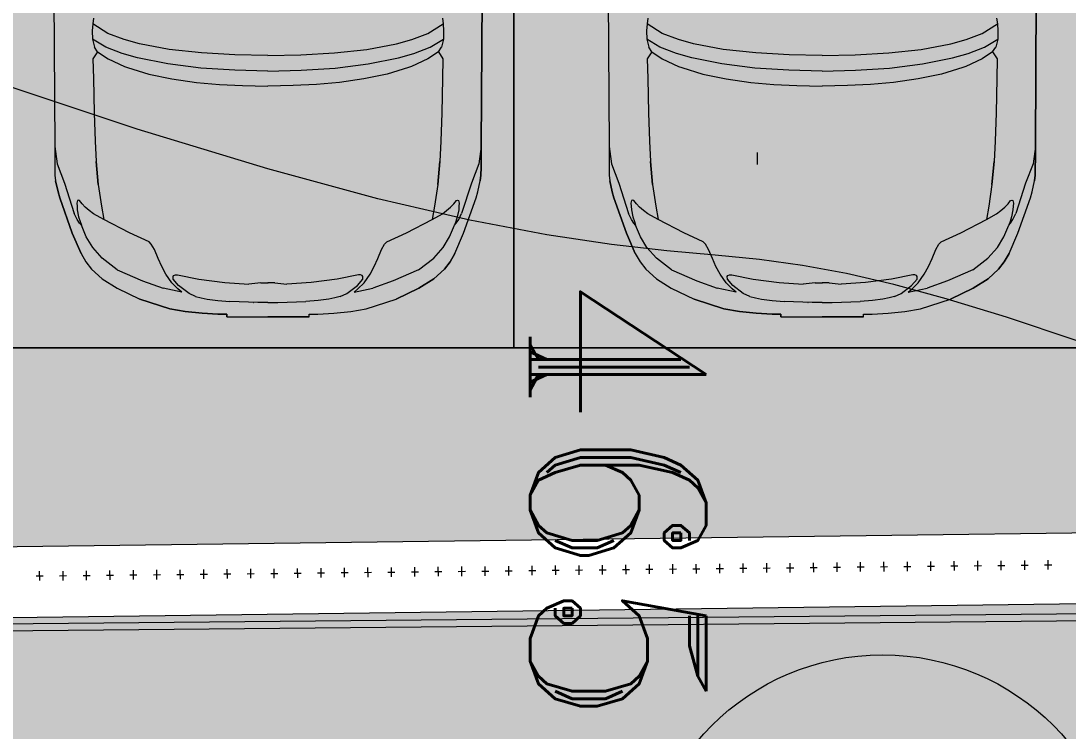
# Model space of a CAD drawing. Header units: millimetres. Extents: x 132836 to 1862386, y -330276 to -143438.
# Drawn here: x 396994 to 401457, y -272244 to -269216 of the extents above; entities that cross this region are included whole.
import ezdxf

# ---------------------------------------------------------------- set-up
doc = ezdxf.new("R2010")
doc.units = ezdxf.units.MM
doc.header["$MEASUREMENT"] = 0
doc.linetypes.add('Wipeout_Contour', pattern=[1000, 0, -1000])
for name, color, linetype in [('Divers - Dessin général', 7, 'Continuous'), ('Extérieur - Environnement', 7, 'Continuous'), ('Nouveau_0', 7, 'Continuous'), ('Nouveau_CN_01_00', 7, 'Continuous'), ('Nouveau_regard', 7, 'Continuous'), ('Nouveau_TopoAlt', 7, 'Continuous'), ('Nouveau_TopoJIS', 7, 'Continuous'), ('TopoAlt', 7, 'Continuous')]:
    doc.layers.add(name, color=color, linetype=linetype)
doc.styles.add('STYLE_GENERE_5', font='romant.shx')

msp = doc.modelspace()

# ---------------------------------------------------------------- hatches: boundary and pattern name
at = {"linetype": 'Continuous', "lineweight": 0, "true_color": 0x6f6f6f}
h = msp.add_hatch(color=8, dxfattribs=at)
h.paths.add_polyline_path([(360547.961, -295062.571), (487920.34, -293826.868), (487920.34, -270902.734), (487462.568, -270902.734), (472913.119, -271040.575), (472913.119, -163437.635), (371855.719, -163437.635), (371855.719, -271040.575), (371882.482, -271040.57), (371882.665, -272000.514, -0.40942736), (367883.201, -275935.042), (360547.961, -275935.042)])
h.paths.add_polyline_path([(377135.103, -260639.953), (373845.103, -260639.953), (373845.103, -248364.953), (373845.103, -243089.974), (373845.103, -242189.974), (377135.103, -242189.974)], flags=0)
h.paths.add_polyline_path([(380202.952, -171995.57), (431505.799, -171995.57), (464309.564, -171995.57), (464309.564, -262465.571), (462925.553, -262565.571), (438593.575, -262550.571), (437925.553, -262550.571), (436549.587, -262550.571), (436549.587, -189810.571), (412055.061, -189810.571), (412055.061, -201780.57), (412055.061, -204495.57), (415454.069, -204495.57), (415454.069, -208495.57), (415454.069, -218295.57), (405655.061, -218295.57), (405655.061, -222495.57), (415474.561, -222495.57), (415474.561, -260810.571), (380202.952, -260810.571), (380202.952, -230015.57), (380202.952, -193810.571)], flags=0)
h.paths.add_polyline_path([(381436.562, -269433.913, -0.09031866), (381558.292, -268727.623, -0.20144873), (382612.158, -267592.74, -0.10421145), (383417.525, -267415.055), (384017.498, -267409.371, -0.10404461), (384824.873, -267571.244, -0.23825546), (385983.776, -268953.318, -0.05518862), (386036.355, -269390.334), (386038.45, -269611.438), (386050.565, -270890.267), (385792.102, -271892.761, -0.26794919), (384069.602, -272909.124), (383469.629, -272914.808, -0.19371746), (382078.771, -272370.185, -0.07056876), (381728.183, -271931.262, -0.1316525), (381450.772, -270933.845)], flags=0)
h.paths.add_polyline_path([(394027.271, -275599.002, -0.4157911), (392016.505, -273599.031), (392016.505, -273452.052), (392030.007, -267377.824, -0.3805567), (394016.505, -265609.826), (394094.233, -265609.826), (394094.233, -270609.826), (409094.233, -270609.826), (409094.233, -265609.826), (414055.71, -265609.826, -0.41421356), (415555.71, -267109.826), (415555.71, -273660.699, -0.34550161), (413836.804, -275433.432)], flags=0)
h.paths.add_polyline_path([(424209.612, -271504.083, -0.13447393), (423930.467, -270484.937), (423930.467, -268984.937, -0.41421356), (425930.467, -266984.937), (426530.467, -266984.937, -0.41421356), (428530.467, -268984.937), (428530.467, -270484.937, -0.12882035), (428273.55, -271465.581, -0.27093629), (426530.467, -272484.937), (425930.467, -272484.937, -0.26498)], flags=0)
h.paths.add_polyline_path([(436562.206, -273329.325), (436569.468, -267730.336, -0.09856151), (436800.237, -266943.721), (436817.2, -266951.545, -0.258849), (438654.998, -265605.827), (438652.661, -265587.294), (439337.088, -265587.294), (439337.088, -265687.294), (439337.088, -270687.294), (469237.088, -270687.294), (469237.088, -265687.294), (470907.523, -265687.294), (472885.813, -265687.294), (472885.813, -267687.294), (472885.813, -271062.255, 0.00134576), (472885.842, -271073.021), (472896.728, -273095.233, -0.41421356), (470907.523, -275105.97), (462184.053, -275105.97, -0.00518896), (462130.957, -275116.103), (454147.511, -275196.191), (438770.531, -275253.24, -0.38655333), (436572.608, -273475.385, -0.02518922)], flags=0)
at = {"linetype": 'Continuous', "lineweight": 0, "true_color": 0x90b349}
msp.add_hatch(color=55, dxfattribs=at).paths.add_polyline_path([(394094.233, -271810.115), (394094.233, -273590.239), (414281.51, -273450.488), (414270.667, -271436.346), (414270.667, -271563.708), (409270.667, -271563.708), (409270.667, -270609.826), (406815.088, -270609.826), (406594.233, -270609.826), (404094.233, -270609.826), (401594.233, -270609.826), (399094.233, -270609.826), (396594.233, -270609.826), (394094.233, -270609.826)])

# ---------------------------------------------------------------- linework, layer by layer
at = {"color": 9, "linetype": 'Continuous', "lineweight": 5}
msp.add_lwpolyline([(392016.505, -273452.052), (392016.505, -273599.031, 0.4157911), (394027.271, -275599.002), (413836.804, -275433.432, 0.34550161), (415555.71, -273660.699), (415555.71, -267109.826, 0.41421356), (414055.71, -265609.826), (409094.233, -265609.826), (409094.233, -270609.826), (394094.233, -270609.826), (394094.233, -265609.826), (394016.505, -265609.826, 0.3805567), (392030.007, -267377.824)], format="xyb", close=True, dxfattribs=at)
at = {"color": 255, "linetype": 'Continuous', "lineweight": 5, "flags": 128}
for points in [[(399094.233, -265609.826), (399094.233, -270609.826)], [(399094.233, -270609.826), (399094.233, -265609.826)], [(396594.233, -270609.826), (399094.233, -270609.826)], [(399094.233, -270609.826), (401594.233, -270609.826)]]:
    msp.add_lwpolyline(points, dxfattribs=at)
at = {"color": 7, "linetype": 'Continuous', "lineweight": 5}
msp.add_lwpolyline([(394094.233, -271810.115), (394094.233, -273590.239), (414281.51, -273450.488), (414270.667, -271436.346), (414270.667, -271563.708), (409270.667, -271563.708), (409270.667, -270609.826), (406815.088, -270609.826), (406594.233, -270609.826), (404094.233, -270609.826), (401594.233, -270609.826), (399094.233, -270609.826), (396594.233, -270609.826), (394094.233, -270609.826)], close=True, dxfattribs=at)
at = {"layer": 'Extérieur - Environnement', "color": 7, "linetype": 'Continuous', "lineweight": 13}
for p, q in [((397133.959, -269096.19), (397138.11, -269751.346)), ((397133.959, -269096.19), (397138.11, -269751.346)), ((398955.001, -269751.346), (398959.152, -269096.19)), ((398959.152, -269096.19), (398955.001, -269751.346)), ((399496.457, -269096.19), (399500.608, -269751.346)), ((399496.457, -269096.19), (399500.608, -269751.346)), ((401317.499, -269751.346), (401321.65, -269096.19)), ((401321.65, -269096.19), (401317.499, -269751.346)), ((397303.169, -269203.417), (397299.879, -269228.342)), ((398789.942, -269203.417), (398793.232, -269228.342)), ((399665.667, -269203.417), (399662.377, -269228.342)), ((401152.44, -269203.417), (401155.73, -269228.342)), ((397299.879, -269228.342), (397297.736, -269258.769)), ((397297.736, -269258.769), (397298.515, -269294.132)), ((397364.692, -269268.776), (397299.879, -269228.342)), ((397433.448, -269295.032), (397364.689, -269268.775)), ((398659.663, -269295.032), (398728.422, -269268.775)), ((398728.419, -269268.776), (398793.232, -269228.342)), ((398793.232, -269228.342), (398795.375, -269258.769)), ((398795.375, -269258.769), (398794.596, -269294.132)), ((399662.377, -269228.342), (399660.234, -269258.769)), ((399660.234, -269258.769), (399661.013, -269294.132)), ((399727.19, -269268.776), (399662.377, -269228.342)), ((399795.946, -269295.032), (399727.187, -269268.775)), ((401022.161, -269295.032), (401090.92, -269268.775)), ((401090.917, -269268.776), (401155.73, -269228.342)), ((401155.73, -269228.342), (401157.873, -269258.769)), ((401157.873, -269258.769), (401157.094, -269294.132)), ((397354.893, -269327.351), (397298.515, -269294.132)), ((397298.515, -269294.132), (397306.843, -269327.849)), ((397498.584, -269313.743), (397433.442, -269295.03)), ((397624.876, -269337.166), (397498.579, -269313.742)), ((398468.235, -269337.166), (398594.532, -269313.742)), ((398594.527, -269313.743), (398659.669, -269295.03)), ((398738.217, -269327.351), (398794.596, -269294.132)), ((398794.596, -269294.132), (398786.268, -269327.849)), ((399717.392, -269327.351), (399661.013, -269294.132)), ((399661.013, -269294.132), (399669.341, -269327.849)), ((399861.082, -269313.743), (399795.94, -269295.03)), ((399987.374, -269337.166), (399861.077, -269313.742)), ((400830.733, -269337.166), (400957.031, -269313.742)), ((400957.025, -269313.743), (401022.167, -269295.03)), ((401100.716, -269327.351), (401157.094, -269294.132)), ((401157.094, -269294.132), (401148.766, -269327.849)), ((397320.159, -269347.206), (397300.628, -269377.595)), ((397306.843, -269327.849), (397306.869, -269327.864)), ((397320.159, -269347.206), (397306.843, -269327.849)), ((397320.165, -269347.246), (397320.159, -269347.206)), ((397320.165, -269347.246), (397364.768, -269376.964)), ((397425.097, -269354.974), (397354.893, -269327.351)), ((397490.743, -269373.739), (397425.097, -269354.974)), ((397763.02, -269352.527), (397624.876, -269337.166)), ((397905.95, -269360.929), (397763.017, -269352.527)), ((398046.585, -269363.489), (397905.948, -269360.929)), ((398046.526, -269363.489), (398187.163, -269360.929)), ((398187.161, -269360.929), (398330.094, -269352.527)), ((398330.091, -269352.527), (398468.235, -269337.166)), ((398602.367, -269373.739), (398668.014, -269354.974)), ((398668.014, -269354.974), (398738.217, -269327.351)), ((398772.946, -269347.246), (398728.343, -269376.964)), ((398772.946, -269347.246), (398772.952, -269347.206)), ((398772.952, -269347.206), (398786.268, -269327.849)), ((398772.952, -269347.206), (398792.483, -269377.595)), ((398786.268, -269327.849), (398786.242, -269327.864)), ((399682.657, -269347.206), (399663.126, -269377.595)), ((399669.341, -269327.849), (399669.367, -269327.864)), ((399682.657, -269347.206), (399669.341, -269327.849)), ((399682.663, -269347.246), (399682.657, -269347.206)), ((399682.663, -269347.246), (399727.266, -269376.964)), ((399787.595, -269354.974), (399717.392, -269327.351)), ((399853.242, -269373.739), (399787.595, -269354.974)), ((400125.518, -269352.527), (399987.374, -269337.166)), ((400268.448, -269360.929), (400125.515, -269352.527)), ((400409.083, -269363.489), (400268.446, -269360.929)), ((400409.024, -269363.489), (400549.661, -269360.929)), ((400549.659, -269360.929), (400692.592, -269352.527)), ((400692.589, -269352.527), (400830.733, -269337.166)), ((400964.866, -269373.739), (401030.512, -269354.974)), ((401030.512, -269354.974), (401100.716, -269327.351)), ((401135.444, -269347.246), (401090.841, -269376.964)), ((401135.444, -269347.246), (401135.45, -269347.206)), ((401135.45, -269347.206), (401148.766, -269327.849)), ((401135.45, -269347.206), (401154.981, -269377.595)), ((401148.766, -269327.849), (401148.74, -269327.864)), ((397300.628, -269377.595), (397302.807, -269460.947)), ((397364.768, -269376.964), (397434.647, -269409.539)), ((397619.186, -269399.288), (397490.743, -269373.739)), ((397759.867, -269416.628), (397619.186, -269399.288)), ((398333.244, -269416.628), (398473.925, -269399.288)), ((398473.925, -269399.288), (398602.367, -269373.739)), ((398728.343, -269376.964), (398658.464, -269409.539)), ((398792.483, -269377.595), (398790.304, -269460.947)), ((399663.126, -269377.595), (399665.305, -269460.947)), ((399727.266, -269376.964), (399797.145, -269409.539)), ((399981.684, -269399.288), (399853.242, -269373.739)), ((400122.365, -269416.628), (399981.684, -269399.288)), ((400695.742, -269416.628), (400836.423, -269399.288)), ((400836.423, -269399.288), (400964.866, -269373.739)), ((401090.841, -269376.964), (401020.962, -269409.539)), ((401154.981, -269377.595), (401152.802, -269460.947)), ((397434.647, -269409.539), (397447.707, -269414.401)), ((397447.707, -269414.402), (397538.248, -269442.215)), ((397538.248, -269442.215), (397637.295, -269463.144)), ((397904.652, -269426.446), (397759.867, -269416.628)), ((398046.555, -269429.553), (397904.652, -269426.446)), ((398046.555, -269429.553), (398188.459, -269426.446)), ((398188.459, -269426.446), (398333.244, -269416.628)), ((398554.863, -269442.215), (398455.815, -269463.144)), ((398645.404, -269414.402), (398554.863, -269442.215)), ((398658.464, -269409.539), (398645.404, -269414.401)), ((399797.145, -269409.539), (399810.205, -269414.401)), ((399810.205, -269414.402), (399900.746, -269442.215)), ((399900.746, -269442.215), (399999.794, -269463.144)), ((400267.15, -269426.446), (400122.365, -269416.628)), ((400409.054, -269429.553), (400267.15, -269426.446)), ((400409.054, -269429.553), (400550.957, -269426.446)), ((400550.957, -269426.446), (400695.742, -269416.628)), ((400917.361, -269442.215), (400818.314, -269463.144)), ((401007.902, -269414.402), (400917.361, -269442.215)), ((401020.962, -269409.539), (401007.902, -269414.401)), ((397302.806, -269460.884), (397305.451, -269607.709)), ((397302.808, -269460.93), (397302.809, -269460.947)), ((397637.295, -269463.144), (397742.202, -269477.969)), ((397742.202, -269477.969), (397840.164, -269486.764)), ((397840.164, -269486.764), (397938.736, -269491.741)), ((397938.736, -269491.741), (398046.562, -269493.485)), ((398154.374, -269491.741), (398046.549, -269493.485)), ((398252.947, -269486.764), (398154.374, -269491.741)), ((398350.908, -269477.969), (398252.947, -269486.764)), ((398455.815, -269463.144), (398350.908, -269477.969)), ((398790.305, -269460.884), (398787.66, -269607.709)), ((398790.303, -269460.93), (398790.302, -269460.947)), ((399665.304, -269460.884), (399667.949, -269607.709)), ((399665.306, -269460.93), (399665.307, -269460.947)), ((399999.794, -269463.144), (400104.701, -269477.969)), ((400104.701, -269477.969), (400202.662, -269486.764)), ((400202.662, -269486.764), (400301.235, -269491.741)), ((400301.235, -269491.741), (400409.06, -269493.485)), ((400516.873, -269491.741), (400409.047, -269493.485)), ((400615.445, -269486.764), (400516.873, -269491.741)), ((400713.407, -269477.969), (400615.445, -269486.764)), ((400818.314, -269463.144), (400713.407, -269477.969)), ((401152.803, -269460.884), (401150.158, -269607.709)), ((401152.801, -269460.93), (401152.8, -269460.947)), ((397305.451, -269607.709), (397309.743, -269729.168)), ((398787.66, -269607.709), (398783.368, -269729.168)), ((399667.949, -269607.709), (399672.241, -269729.168)), ((401150.158, -269607.709), (401145.866, -269729.168)), ((397138.11, -269751.346), (397138.027, -269802.17)), ((397138.11, -269751.346), (397138.027, -269802.17)), ((397138.11, -269751.346), (397147.953, -269824.712)), ((397309.743, -269729.168), (397314.28, -269815.707)), ((398783.368, -269729.168), (398778.83, -269815.707)), ((398955.001, -269751.346), (398945.158, -269824.712)), ((398955.084, -269802.17), (398955.001, -269751.346)), ((398955.001, -269751.346), (398955.084, -269802.17)), ((399500.608, -269751.346), (399500.525, -269802.17)), ((399500.608, -269751.346), (399500.525, -269802.17)), ((399500.608, -269751.346), (399510.451, -269824.712)), ((399672.241, -269729.168), (399676.779, -269815.707)), ((401145.866, -269729.168), (401141.329, -269815.707)), ((401317.499, -269751.346), (401307.656, -269824.712)), ((401317.582, -269802.17), (401317.499, -269751.346)), ((401317.499, -269751.346), (401317.582, -269802.17)), ((397138.027, -269802.17), (397138.138, -269840.241)), ((397138.027, -269802.17), (397138.138, -269840.241)), ((398954.973, -269840.241), (398955.084, -269802.17)), ((398955.084, -269802.17), (398954.973, -269840.241)), ((399500.525, -269802.17), (399500.636, -269840.241)), ((399500.525, -269802.17), (399500.636, -269840.241)), ((401317.471, -269840.241), (401317.582, -269802.17)), ((401317.582, -269802.17), (401317.471, -269840.241)), ((397138.138, -269840.241), (397138.665, -269873.351)), ((397138.138, -269840.241), (397138.665, -269873.351)), ((397147.953, -269824.712), (397179.479, -269907.076)), ((397314.278, -269815.686), (397323.059, -269913)), ((397323.059, -269913), (397314.308, -269815.707)), ((398778.832, -269815.686), (398770.052, -269913)), ((398770.052, -269913), (398778.803, -269815.707)), ((398945.158, -269824.712), (398913.632, -269907.076)), ((398954.446, -269873.351), (398954.973, -269840.241)), ((398954.973, -269840.241), (398954.446, -269873.351)), ((399500.636, -269840.241), (399501.163, -269873.351)), ((399500.636, -269840.241), (399501.163, -269873.351)), ((399510.451, -269824.712), (399541.977, -269907.076)), ((399676.777, -269815.686), (399685.557, -269913)), ((399685.557, -269913), (399676.806, -269815.707)), ((401141.331, -269815.686), (401132.55, -269913)), ((401132.55, -269913), (401141.301, -269815.707)), ((401307.656, -269824.712), (401276.13, -269907.076)), ((401316.944, -269873.351), (401317.471, -269840.241)), ((401317.471, -269840.241), (401316.944, -269873.351)), ((397138.665, -269873.351), (397141.465, -269897.495)), ((397138.665, -269873.351), (397141.465, -269897.495)), ((397159.068, -269853.75), (397159.119, -269854.762)), ((398934.043, -269853.75), (398933.991, -269854.762)), ((398951.646, -269897.495), (398954.446, -269873.351)), ((398954.446, -269873.351), (398951.646, -269897.495)), ((399501.163, -269873.351), (399503.963, -269897.495)), ((399501.163, -269873.351), (399503.963, -269897.495)), ((399521.566, -269853.75), (399521.618, -269854.762)), ((401296.541, -269853.75), (401296.49, -269854.762)), ((401314.144, -269897.495), (401316.944, -269873.351)), ((401316.944, -269873.351), (401314.144, -269897.495)), ((397141.465, -269897.495), (397151.863, -269944.851)), ((397151.863, -269944.851), (397141.465, -269897.495)), ((397179.479, -269907.076), (397221.08, -270036.675)), ((397323.059, -269913), (397336.681, -270006.245)), ((398770.052, -269913), (398756.43, -270006.245)), ((398913.632, -269907.076), (398872.031, -270036.675)), ((398941.248, -269944.851), (398951.646, -269897.495)), ((398941.248, -269944.851), (398951.646, -269897.495)), ((399503.963, -269897.495), (399514.361, -269944.851)), ((399514.361, -269944.851), (399503.963, -269897.495)), ((399541.977, -269907.076), (399583.578, -270036.675)), ((399685.557, -269913), (399699.179, -270006.245)), ((401132.55, -269913), (401118.928, -270006.245)), ((401276.13, -269907.076), (401234.529, -270036.675)), ((401303.746, -269944.851), (401314.144, -269897.495)), ((401303.746, -269944.851), (401314.144, -269897.495)), ((397151.863, -269944.851), (397158.878, -269970.356)), ((397158.878, -269970.356), (397151.863, -269944.851)), ((397158.878, -269970.356), (397212.696, -270120.292)), ((397212.696, -270120.292), (397158.878, -269970.356)), ((397234.084, -269981.131), (397231.351, -269992.834)), ((397238.538, -269979.866), (397234.084, -269981.131)), ((397243.426, -269982.023), (397238.538, -269979.866)), ((397254.364, -269996.313), (397243.426, -269982.023)), ((398838.747, -269996.313), (398849.685, -269982.023)), ((398849.685, -269982.023), (398854.573, -269979.866)), ((398854.573, -269979.866), (398859.027, -269981.131)), ((398859.027, -269981.131), (398861.76, -269992.834)), ((398880.415, -270120.292), (398934.233, -269970.356)), ((398880.415, -270120.292), (398934.233, -269970.356)), ((398934.233, -269970.356), (398941.248, -269944.851)), ((398934.233, -269970.356), (398941.248, -269944.851)), ((399514.361, -269944.851), (399521.376, -269970.356)), ((399521.376, -269970.356), (399514.361, -269944.851)), ((399521.376, -269970.356), (399575.194, -270120.292)), ((399575.194, -270120.292), (399521.376, -269970.356)), ((399596.582, -269981.131), (399593.849, -269992.834)), ((399601.036, -269979.866), (399596.582, -269981.131)), ((399605.924, -269982.023), (399601.036, -269979.866)), ((399616.862, -269996.313), (399605.924, -269982.023)), ((401201.245, -269996.313), (401212.183, -269982.023)), ((401212.183, -269982.023), (401217.071, -269979.866)), ((401217.071, -269979.866), (401221.525, -269981.131)), ((401221.525, -269981.131), (401224.258, -269992.834)), ((401242.913, -270120.292), (401296.731, -269970.356)), ((401242.913, -270120.292), (401296.731, -269970.356)), ((401296.731, -269970.356), (401303.746, -269944.851)), ((401296.731, -269970.356), (401303.746, -269944.851)), ((397231.351, -269992.834), (397232.665, -270005.929)), ((397232.665, -270005.929), (397233.611, -270020.858)), ((397233.611, -270020.858), (397239.518, -270051.665)), ((397267.986, -270009.851), (397254.364, -269996.313)), ((397285.06, -270024.653), (397267.986, -270009.851)), ((397303.002, -270037.938), (397285.06, -270024.653)), ((397336.677, -270006.222), (397346.958, -270062.483)), ((398756.434, -270006.222), (398746.153, -270062.483)), ((398790.109, -270037.938), (398808.051, -270024.653)), ((398808.051, -270024.653), (398825.124, -270009.851)), ((398825.124, -270009.851), (398838.747, -269996.313)), ((398859.5, -270020.858), (398853.593, -270051.665)), ((398860.446, -270005.929), (398859.5, -270020.858)), ((398861.76, -269992.834), (398860.446, -270005.929)), ((399593.849, -269992.834), (399595.163, -270005.929)), ((399595.163, -270005.929), (399596.109, -270020.858)), ((399596.109, -270020.858), (399602.016, -270051.665)), ((399630.485, -270009.851), (399616.862, -269996.313)), ((399647.558, -270024.653), (399630.485, -270009.851)), ((399665.5, -270037.938), (399647.558, -270024.653)), ((399699.175, -270006.222), (399709.456, -270062.483)), ((401118.932, -270006.222), (401108.651, -270062.483)), ((401152.607, -270037.938), (401170.549, -270024.653)), ((401170.549, -270024.653), (401187.623, -270009.851)), ((401187.623, -270009.851), (401201.245, -269996.313)), ((401221.998, -270020.858), (401216.091, -270051.665)), ((401222.944, -270005.929), (401221.998, -270020.858)), ((401224.258, -269992.834), (401222.944, -270005.929)), ((397233.416, -270062.989), (397221.08, -270036.675)), ((397243.86, -270077.539), (397233.416, -270062.989)), ((397239.518, -270051.665), (397245.864, -270071.466)), ((397245.864, -270071.466), (397251.186, -270086.838)), ((397346.958, -270062.483), (397303.002, -270037.938)), ((397456.372, -270118.863), (397346.958, -270062.483)), ((398636.739, -270118.863), (398746.153, -270062.483)), ((398746.153, -270062.483), (398790.109, -270037.938)), ((398847.247, -270071.466), (398841.925, -270086.838)), ((398853.593, -270051.665), (398847.247, -270071.466)), ((398849.251, -270077.539), (398859.695, -270062.989)), ((398859.695, -270062.989), (398872.031, -270036.675)), ((399595.914, -270062.989), (399583.578, -270036.675)), ((399606.358, -270077.539), (399595.914, -270062.989)), ((399602.016, -270051.665), (399608.362, -270071.466)), ((399608.362, -270071.466), (399613.684, -270086.838)), ((399709.456, -270062.483), (399665.5, -270037.938)), ((399818.87, -270118.863), (399709.456, -270062.483)), ((400999.237, -270118.863), (401108.651, -270062.483)), ((401108.651, -270062.483), (401152.607, -270037.938)), ((401209.745, -270071.466), (401204.423, -270086.838)), ((401216.091, -270051.665), (401209.745, -270071.466)), ((401211.749, -270077.539), (401222.193, -270062.989)), ((401222.193, -270062.989), (401234.529, -270036.675)), ((397212.696, -270120.292), (397249.935, -270207.265)), ((397249.935, -270207.265), (397212.696, -270120.292)), ((397251.186, -270086.838), (397243.86, -270077.539)), ((397272.369, -270137.137), (397251.186, -270086.838)), ((397539.809, -270157.969), (397456.372, -270118.863)), ((398553.302, -270157.969), (398636.739, -270118.863)), ((398820.741, -270137.137), (398841.925, -270086.838)), ((398841.925, -270086.838), (398849.251, -270077.539)), ((398843.176, -270207.265), (398880.415, -270120.292)), ((398843.176, -270207.265), (398880.415, -270120.292)), ((399575.194, -270120.292), (399612.433, -270207.265)), ((399612.433, -270207.265), (399575.194, -270120.292)), ((399613.684, -270086.838), (399606.358, -270077.539)), ((399634.868, -270137.137), (399613.684, -270086.838)), ((399902.307, -270157.969), (399818.87, -270118.863)), ((400915.8, -270157.969), (400999.237, -270118.863)), ((401183.24, -270137.137), (401204.423, -270086.838)), ((401204.423, -270086.838), (401211.749, -270077.539)), ((401205.674, -270207.265), (401242.913, -270120.292)), ((401205.674, -270207.265), (401242.913, -270120.292)), ((397299.584, -270181.487), (397272.369, -270137.137)), ((397549.198, -270168.388), (397539.809, -270157.969)), ((398543.913, -270168.388), (398553.302, -270157.969)), ((398793.527, -270181.487), (398820.741, -270137.137)), ((399662.082, -270181.487), (399634.868, -270137.137)), ((399911.696, -270168.388), (399902.307, -270157.969)), ((400906.411, -270168.388), (400915.8, -270157.969)), ((401156.025, -270181.487), (401183.24, -270137.137)), ((397249.935, -270207.265), (397270.479, -270242.637)), ((397249.935, -270207.265), (397270.479, -270242.637)), ((397339.902, -270226.845), (397299.584, -270181.487)), ((397562.379, -270191.085), (397549.198, -270168.388)), ((397578.519, -270228.814), (397562.365, -270191.061)), ((398514.592, -270228.814), (398530.746, -270191.061)), ((398530.732, -270191.085), (398543.913, -270168.388)), ((398753.209, -270226.845), (398793.527, -270181.487)), ((398822.632, -270242.637), (398843.176, -270207.265)), ((398843.176, -270207.265), (398822.632, -270242.637)), ((399612.433, -270207.265), (399632.977, -270242.637)), ((399612.433, -270207.265), (399632.977, -270242.637)), ((399702.4, -270226.845), (399662.082, -270181.487)), ((399924.877, -270191.085), (399911.696, -270168.388)), ((399941.017, -270228.814), (399924.863, -270191.061)), ((400877.091, -270228.814), (400893.244, -270191.061)), ((400893.23, -270191.085), (400906.411, -270168.388)), ((401115.707, -270226.845), (401156.025, -270181.487)), ((401185.13, -270242.637), (401205.674, -270207.265)), ((401205.674, -270207.265), (401185.13, -270242.637)), ((397270.479, -270242.637), (397294.657, -270274.057)), ((397270.479, -270242.637), (397294.657, -270274.057)), ((397404.228, -270277.574), (397339.902, -270226.845)), ((397593.586, -270263.214), (397578.519, -270228.814)), ((398499.525, -270263.214), (398514.592, -270228.814)), ((398688.883, -270277.574), (398753.209, -270226.845)), ((398798.454, -270274.057), (398822.632, -270242.637)), ((398822.632, -270242.637), (398798.454, -270274.057)), ((399632.977, -270242.637), (399657.155, -270274.057)), ((399632.977, -270242.637), (399657.155, -270274.057)), ((399766.726, -270277.574), (399702.4, -270226.845)), ((399956.084, -270263.214), (399941.017, -270228.814)), ((400862.023, -270263.214), (400877.091, -270228.814)), ((401051.381, -270277.574), (401115.707, -270226.845)), ((401160.952, -270274.057), (401185.13, -270242.637)), ((401185.13, -270242.637), (401160.952, -270274.057)), ((397294.657, -270274.057), (397339.686, -270315.366)), ((397294.657, -270274.057), (397339.686, -270315.366)), ((397404.228, -270277.574), (397512.262, -270324.617)), ((397611.368, -270296.215), (397593.586, -270263.214)), ((397637.114, -270332.552), (397611.368, -270296.215)), ((397644.524, -270301.855), (397651.77, -270298.21)), ((397651.77, -270298.21), (397660.682, -270297.958)), ((397660.682, -270297.958), (397751.549, -270316.412)), ((398432.429, -270297.958), (398341.562, -270316.412)), ((398441.341, -270298.21), (398432.429, -270297.958)), ((398448.587, -270301.855), (398441.341, -270298.21)), ((398455.997, -270332.552), (398481.742, -270296.215)), ((398481.742, -270296.215), (398499.525, -270263.214)), ((398688.883, -270277.574), (398580.849, -270324.617)), ((398753.425, -270315.366), (398798.454, -270274.057)), ((398798.454, -270274.057), (398753.425, -270315.366)), ((399657.155, -270274.057), (399702.184, -270315.366)), ((399657.155, -270274.057), (399702.184, -270315.366)), ((399766.726, -270277.574), (399874.76, -270324.617)), ((399973.867, -270296.215), (399956.084, -270263.214)), ((399999.612, -270332.552), (399973.867, -270296.215)), ((400007.022, -270301.855), (400014.268, -270298.21)), ((400014.268, -270298.21), (400023.18, -270297.958)), ((400023.18, -270297.958), (400114.047, -270316.412)), ((400794.927, -270297.958), (400704.06, -270316.412)), ((400803.839, -270298.21), (400794.927, -270297.958)), ((400811.085, -270301.855), (400803.839, -270298.21)), ((400818.495, -270332.552), (400844.241, -270296.215)), ((400844.241, -270296.215), (400862.023, -270263.214)), ((401051.381, -270277.574), (400943.347, -270324.617)), ((401115.923, -270315.366), (401160.952, -270274.057)), ((401160.952, -270274.057), (401115.923, -270315.366)), ((397339.686, -270315.366), (397403.403, -270354.962)), ((397339.686, -270315.366), (397403.403, -270354.962)), ((397512.262, -270324.617), (397599.493, -270354.753)), ((397662.983, -270357.827), (397637.114, -270332.552)), ((397642.079, -270305.748), (397644.524, -270301.855)), ((397642.228, -270316.575), (397642.079, -270305.748)), ((397665.287, -270343.397), (397642.228, -270316.575)), ((397710.047, -270378.587), (397665.287, -270343.397)), ((397751.549, -270316.412), (397862.574, -270330.869)), ((397862.574, -270330.869), (397965.712, -270337.753)), ((398016.834, -270333.08), (397965.712, -270337.753)), ((398016.834, -270333.08), (398047.37, -270333.08)), ((398076.277, -270333.08), (398045.74, -270333.08)), ((398076.277, -270333.08), (398127.399, -270337.753)), ((398230.537, -270330.869), (398127.399, -270337.753)), ((398341.562, -270316.412), (398230.537, -270330.869)), ((398383.063, -270378.587), (398427.824, -270343.397)), ((398427.824, -270343.397), (398450.883, -270316.575)), ((398430.128, -270357.827), (398455.997, -270332.552)), ((398451.031, -270305.748), (398448.587, -270301.855)), ((398450.883, -270316.575), (398451.031, -270305.748)), ((398580.849, -270324.617), (398493.618, -270354.753)), ((398689.708, -270354.962), (398753.425, -270315.366)), ((398753.425, -270315.366), (398689.708, -270354.962)), ((399702.184, -270315.366), (399765.901, -270354.962)), ((399702.184, -270315.366), (399765.901, -270354.962)), ((399874.76, -270324.617), (399961.991, -270354.753)), ((400025.481, -270357.827), (399999.612, -270332.552)), ((400004.578, -270305.748), (400007.022, -270301.855)), ((400004.726, -270316.575), (400004.578, -270305.748)), ((400027.785, -270343.397), (400004.726, -270316.575)), ((400072.546, -270378.587), (400027.785, -270343.397)), ((400114.047, -270316.412), (400225.072, -270330.869)), ((400225.072, -270330.869), (400328.21, -270337.753)), ((400379.332, -270333.08), (400328.21, -270337.753)), ((400379.332, -270333.08), (400409.869, -270333.08)), ((400438.775, -270333.08), (400408.239, -270333.08)), ((400438.775, -270333.08), (400489.897, -270337.753)), ((400593.035, -270330.869), (400489.897, -270337.753)), ((400704.06, -270316.412), (400593.035, -270330.869)), ((400745.562, -270378.587), (400790.322, -270343.397)), ((400790.322, -270343.397), (400813.381, -270316.575)), ((400792.626, -270357.827), (400818.495, -270332.552)), ((400813.53, -270305.748), (400811.085, -270301.855)), ((400813.381, -270316.575), (400813.53, -270305.748)), ((400943.347, -270324.617), (400856.116, -270354.753)), ((401052.206, -270354.962), (401115.923, -270315.366)), ((401115.923, -270315.366), (401052.206, -270354.962)), ((397403.403, -270354.962), (397500.198, -270401.747)), ((397403.403, -270354.962), (397500.198, -270401.747)), ((397679.74, -270372.646), (397599.493, -270354.753)), ((397679.74, -270372.646), (397662.983, -270357.827)), ((397738.207, -270390.74), (397710.047, -270378.587)), ((398354.904, -270390.74), (398383.063, -270378.587)), ((398413.371, -270372.646), (398493.618, -270354.753)), ((398413.371, -270372.646), (398430.128, -270357.827)), ((398592.913, -270401.747), (398689.708, -270354.962)), ((398689.708, -270354.962), (398592.913, -270401.747)), ((399765.901, -270354.962), (399862.696, -270401.747)), ((399765.901, -270354.962), (399862.696, -270401.747)), ((400042.238, -270372.646), (399961.991, -270354.753)), ((400042.238, -270372.646), (400025.481, -270357.827)), ((400100.705, -270390.74), (400072.546, -270378.587)), ((400717.402, -270390.74), (400745.562, -270378.587)), ((400775.869, -270372.646), (400856.116, -270354.753)), ((400775.869, -270372.646), (400792.626, -270357.827)), ((400955.411, -270401.747), (401052.206, -270354.962)), ((401052.206, -270354.962), (400955.411, -270401.747)), ((397500.198, -270401.747), (397627.687, -270443.385)), ((397627.687, -270443.385), (397500.198, -270401.747)), ((397738.207, -270390.74), (397761.775, -270396.82)), ((397761.77, -270396.819), (397787.768, -270401.804)), ((397787.755, -270401.802), (397832.673, -270407.761)), ((397832.673, -270407.761), (397884.566, -270411.686)), ((398003.954, -270416.626), (397884.566, -270411.686)), ((397985.421, -270415.992), (397986.063, -270415.992)), ((398046.567, -270416.285), (398003.954, -270416.626)), ((398046.544, -270416.285), (398089.157, -270416.626)), ((398089.157, -270416.626), (398208.545, -270411.686)), ((398107.69, -270415.992), (398107.048, -270415.992)), ((398260.438, -270407.761), (398208.545, -270411.686)), ((398305.356, -270401.802), (398260.438, -270407.761)), ((398331.341, -270396.819), (398305.343, -270401.804)), ((398354.904, -270390.74), (398331.336, -270396.82)), ((398465.424, -270443.385), (398592.913, -270401.747)), ((398465.424, -270443.385), (398592.913, -270401.747)), ((399862.696, -270401.747), (399990.185, -270443.385)), ((399990.185, -270443.385), (399862.696, -270401.747)), ((400100.705, -270390.74), (400124.273, -270396.82)), ((400124.268, -270396.819), (400150.266, -270401.804)), ((400150.253, -270401.802), (400195.171, -270407.761)), ((400195.171, -270407.761), (400247.064, -270411.686)), ((400366.453, -270416.626), (400247.064, -270411.686)), ((400347.919, -270415.992), (400348.561, -270415.992)), ((400409.065, -270416.285), (400366.453, -270416.626)), ((400409.042, -270416.285), (400451.655, -270416.626)), ((400451.655, -270416.626), (400571.043, -270411.686)), ((400470.188, -270415.992), (400469.546, -270415.992)), ((400622.936, -270407.761), (400571.043, -270411.686)), ((400667.854, -270401.802), (400622.936, -270407.761)), ((400693.839, -270396.819), (400667.841, -270401.804)), ((400717.402, -270390.74), (400693.834, -270396.82)), ((400827.922, -270443.385), (400955.411, -270401.747)), ((400827.922, -270443.385), (400955.411, -270401.747)), ((397627.687, -270443.385), (397693.927, -270454.963)), ((397693.927, -270454.963), (397627.687, -270443.385)), ((397693.927, -270454.963), (397765.546, -270461.515)), ((397765.546, -270461.515), (397693.927, -270454.963)), ((397765.546, -270461.515), (397833.532, -270465.609)), ((397833.532, -270465.609), (397765.546, -270461.515)), ((397833.532, -270465.609), (397870.794, -270466.699)), ((397870.794, -270466.699), (397833.532, -270465.609)), ((397870.794, -270466.699), (397870.794, -270477.528)), ((397870.794, -270477.528), (397870.794, -270466.699)), ((398222.317, -270466.699), (398259.579, -270465.609)), ((398222.317, -270466.699), (398259.579, -270465.609)), ((398222.317, -270477.528), (398222.317, -270466.699)), ((398222.317, -270477.528), (398222.317, -270466.699)), ((398259.579, -270465.609), (398327.565, -270461.515)), ((398259.579, -270465.609), (398327.565, -270461.515)), ((398327.565, -270461.515), (398399.184, -270454.963)), ((398327.565, -270461.515), (398399.184, -270454.963)), ((398399.184, -270454.963), (398465.424, -270443.385)), ((398399.184, -270454.963), (398465.424, -270443.385)), ((399990.185, -270443.385), (400056.425, -270454.963)), ((400056.425, -270454.963), (399990.185, -270443.385)), ((400056.425, -270454.963), (400128.044, -270461.515)), ((400128.044, -270461.515), (400056.425, -270454.963)), ((400128.044, -270461.515), (400196.031, -270465.609)), ((400196.031, -270465.609), (400128.044, -270461.515)), ((400196.031, -270465.609), (400233.292, -270466.699)), ((400233.292, -270466.699), (400196.031, -270465.609)), ((400233.292, -270466.699), (400233.292, -270477.528)), ((400233.292, -270477.528), (400233.292, -270466.699)), ((400584.815, -270466.699), (400622.077, -270465.609)), ((400584.815, -270466.699), (400622.077, -270465.609)), ((400584.815, -270477.528), (400584.815, -270466.699)), ((400584.815, -270477.528), (400584.815, -270466.699)), ((400622.077, -270465.609), (400690.063, -270461.515)), ((400622.077, -270465.609), (400690.063, -270461.515)), ((400690.063, -270461.515), (400761.682, -270454.963)), ((400690.063, -270461.515), (400761.682, -270454.963)), ((400761.682, -270454.963), (400827.922, -270443.385)), ((400761.682, -270454.963), (400827.922, -270443.385)), ((397870.794, -270477.528), (398222.317, -270477.528)), ((397870.794, -270477.528), (398046.555, -270477.528)), ((398222.317, -270477.528), (398046.555, -270477.528)), ((400233.292, -270477.528), (400584.815, -270477.528)), ((400233.292, -270477.528), (400409.054, -270477.528)), ((400584.815, -270477.528), (400409.054, -270477.528))]:
    msp.add_line(p, q, dxfattribs=at)
at = {"layer": 'Nouveau_regard', "color": 8, "linetype": 'Continuous', "lineweight": 5}
msp.add_circle((400666.43, -272948.51), 1029.654, dxfattribs=at)
at = {"layer": 'Nouveau_TopoJIS', "color": 8, "linetype": 'Continuous', "lineweight": 5}
msp.add_line((400132.43, -269777.51), (400132.43, -269827.51), dxfattribs=at)

# ---------------------------------------------------------------- next in the draw order: wipeouts: each hides what was drawn before it
at = {"color": 254, "linetype": 'Wipeout_Contour', "lineweight": 0, "ltscale": 1937754.879188691}
msp.add_wipeout([(393031.904, -271810.115), (409262.641, -271598.633), (409258.732, -271298.658), (393027.995, -271510.141)], dxfattribs=at).dxf.layer = 'TopoAlt'

# ---------------------------------------------------------------- next in the draw order: linework, layer by layer
at = {"color": 7, "linetype": 'Continuous', "lineweight": 5}
for p, q in [((398373.26, -271588.172), (398372.821, -271548.174)), ((398473.233, -271587.074), (398472.794, -271547.077)), ((398573.206, -271585.977), (398572.767, -271545.979)), ((398673.179, -271584.88), (398672.74, -271544.882)), ((398773.152, -271583.782), (398772.713, -271543.785)), ((398873.126, -271582.685), (398872.686, -271542.687)), ((398973.099, -271581.588), (398972.66, -271541.59)), ((399073.072, -271580.49), (399072.633, -271540.493)), ((399173.045, -271579.393), (399172.606, -271539.395)), ((399273.018, -271578.296), (399272.579, -271538.298)), ((399372.992, -271577.198), (399372.552, -271537.201)), ((399472.965, -271576.101), (399472.526, -271536.103)), ((399572.938, -271575.003), (399572.499, -271535.006)), ((399672.911, -271573.906), (399672.472, -271533.908)), ((399772.884, -271572.809), (399772.445, -271532.811)), ((399872.858, -271571.711), (399872.418, -271531.714)), ((399972.831, -271570.614), (399972.392, -271530.616)), ((400072.804, -271569.517), (400072.365, -271529.519)), ((400157.558, -271548.585), (400187.557, -271548.256)), ((400172.777, -271568.419), (400172.338, -271528.422)), ((400257.532, -271547.488), (400287.53, -271547.158)), ((400272.75, -271567.322), (400272.311, -271527.324)), ((400357.505, -271546.39), (400387.503, -271546.061)), ((400372.724, -271566.225), (400372.284, -271526.227)), ((400457.478, -271545.293), (400487.476, -271544.964)), ((400472.697, -271565.127), (400472.258, -271525.13)), ((400557.451, -271544.196), (400587.449, -271543.866)), ((400572.67, -271564.03), (400572.231, -271524.032)), ((400657.424, -271543.098), (400687.423, -271542.769)), ((400672.643, -271562.932), (400672.204, -271522.935)), ((400757.398, -271542.001), (400787.396, -271541.672)), ((400772.616, -271561.835), (400772.177, -271521.837)), ((400857.371, -271540.904), (400887.369, -271540.574)), ((400872.589, -271560.738), (400872.15, -271520.74)), ((400957.344, -271539.806), (400987.342, -271539.477)), ((400972.563, -271559.64), (400972.124, -271519.643)), ((401057.317, -271538.709), (401087.315, -271538.38)), ((401072.536, -271558.543), (401072.097, -271518.545)), ((401157.29, -271537.611), (401187.289, -271537.282)), ((401172.509, -271557.446), (401172.07, -271517.448)), ((401257.264, -271536.514), (401287.262, -271536.185)), ((401272.482, -271556.348), (401272.043, -271516.351)), ((401357.237, -271535.417), (401387.235, -271535.087)), ((401372.455, -271555.251), (401372.016, -271515.253)), ((397058.389, -271582.603), (397088.388, -271582.274)), ((397073.608, -271602.438), (397073.169, -271562.44)), ((397158.363, -271581.506), (397188.361, -271581.177)), ((397173.581, -271601.34), (397173.142, -271561.343)), ((397258.336, -271580.409), (397288.334, -271580.079)), ((397273.554, -271600.243), (397273.115, -271560.245)), ((397358.309, -271579.311), (397388.307, -271578.982)), ((397373.528, -271599.145), (397373.089, -271559.148)), ((397458.282, -271578.214), (397488.28, -271577.885)), ((397473.501, -271598.048), (397473.062, -271558.05)), ((397558.255, -271577.117), (397588.254, -271576.787)), ((397573.474, -271596.951), (397573.035, -271556.953)), ((397658.229, -271576.019), (397688.227, -271575.69)), ((397673.447, -271595.853), (397673.008, -271555.856)), ((397758.202, -271574.922), (397788.2, -271574.593)), ((397773.42, -271594.756), (397772.981, -271554.758)), ((397858.175, -271573.824), (397888.173, -271573.495)), ((397873.394, -271593.659), (397872.955, -271553.661)), ((397958.148, -271572.727), (397988.146, -271572.398)), ((397973.367, -271592.561), (397972.928, -271552.564)), ((398058.121, -271571.63), (398088.12, -271571.3)), ((398073.34, -271591.464), (398072.901, -271551.466)), ((398158.095, -271570.532), (398188.093, -271570.203)), ((398173.313, -271590.367), (398172.874, -271550.369)), ((398258.068, -271569.435), (398288.066, -271569.106)), ((398273.286, -271589.269), (398272.847, -271549.272)), ((398358.041, -271568.338), (398388.039, -271568.008)), ((398458.014, -271567.24), (398488.012, -271566.911)), ((398557.987, -271566.143), (398587.986, -271565.814)), ((398657.961, -271565.046), (398687.959, -271564.716)), ((398757.934, -271563.948), (398787.932, -271563.619)), ((398857.907, -271562.851), (398887.905, -271562.522)), ((398957.88, -271561.753), (398987.878, -271561.424)), ((399057.853, -271560.656), (399087.852, -271560.327)), ((399157.827, -271559.559), (399187.825, -271559.229)), ((399257.8, -271558.461), (399287.798, -271558.132)), ((399357.773, -271557.364), (399387.771, -271557.035)), ((399457.746, -271556.267), (399487.744, -271555.937)), ((399557.719, -271555.169), (399587.717, -271554.84)), ((399657.693, -271554.072), (399687.691, -271553.743)), ((399757.666, -271552.975), (399787.664, -271552.645)), ((399857.639, -271551.877), (399887.637, -271551.548)), ((399957.612, -271550.78), (399987.61, -271550.451)), ((400057.585, -271549.682), (400087.583, -271549.353))]:
    msp.add_line(p, q, dxfattribs=at)
at = {"layer": 'Divers - Dessin général', "color": 8, "linetype": 'Continuous', "lineweight": 5}
msp.add_lwpolyline([(472905.195, -163437.635), (472885.813, -271067.638), (371555.907, -272027.634), (371538.537, -197317.635), (371535.195, -163437.635)], close=True, dxfattribs=at)
at = {"layer": 'Divers - Dessin général', "color": 14, "linetype": 'Continuous', "lineweight": 5, "true_color": 0x990000}
msp.add_lwpolyline([(472905.195, -163437.635), (472885.813, -271067.638), (371555.907, -272027.634), (371538.537, -197317.635), (371535.195, -163437.635)], close=True, dxfattribs=at)
at = {"layer": 'Nouveau_0', "color": 8, "linetype": 'Continuous', "lineweight": 5}
msp.add_line((371535.195, -272063.016), (472898.712, -271079.638), dxfattribs=at)
msp.add_line((371535.195, -272063.016), (472898.712, -271079.638), dxfattribs=at)
at = {"layer": 'Nouveau_0', "color": 8, "linetype": 'Continuous', "lineweight": 5, "flags": 128}
msp.add_lwpolyline([(371535.195, -272063.016), (472898.712, -271079.638), (472898.712, -163437.635), (371535.195, -163437.635), (371535.195, -197326.333)], close=True, dxfattribs=at)
at = {"layer": 'Nouveau_CN_01_00', "color": 8, "linetype": 'Continuous', "lineweight": 5, "flags": 128}
msp.add_lwpolyline([(404390.653, -271679.199), (403810.049, -271440.721), (403248.211, -271220.334), (402722.04, -271021.374), (402248.438, -270847.173), (401839.933, -270700.066), (401491.563, -270578.393), (401193.994, -270479.494), (400937.892, -270400.71), (400713.923, -270339.38), (400512.753, -270292.845), (400325.047, -270258.446), (400141.472, -270233.522), (399952.277, -270214.674), (399746.055, -270195.536), (399510.981, -270169.005), (399235.232, -270127.974), (398906.983, -270065.339), (398514.41, -269973.995), (398045.69, -269846.836), (397488.998, -269676.758), (396835.232, -269459.988)], dxfattribs=at)
at = {"layer": 'TopoAlt', "color": 190, "linetype": 'Continuous', "lineweight": 5, "true_color": 0x8002ff}
for points in [[(409258.732, -271298.658), (393027.995, -271510.141)], [(393031.904, -271810.115), (409262.641, -271598.633)]]:
    msp.add_lwpolyline(points, dxfattribs=at)

# ---------------------------------------------------------------- next in the draw order: texts
at = {"layer": 'Nouveau_TopoAlt', "color": 253, "linetype": 'Continuous', "lineweight": 5, "true_color": 0x9f9f9f, "insert": (399914.242, -270306.01), "char_height": 750, "attachment_point": 1, "rotation": 270, "style": 'STYLE_GENERE_5'}
msp.add_mtext('\\A1;{\\pql;\\Fromant.shx;465.578}', dxfattribs=at)

doc.saveas('drawing.dxf')
